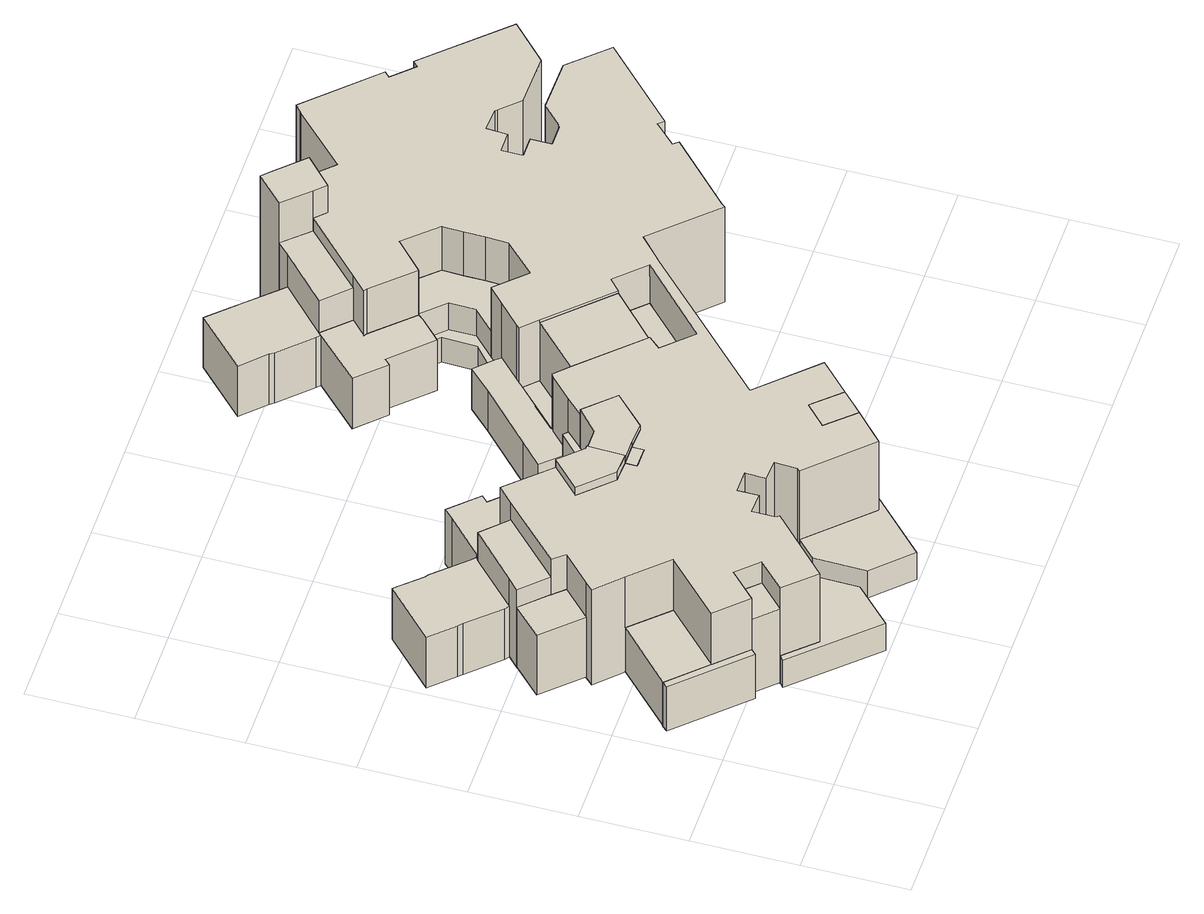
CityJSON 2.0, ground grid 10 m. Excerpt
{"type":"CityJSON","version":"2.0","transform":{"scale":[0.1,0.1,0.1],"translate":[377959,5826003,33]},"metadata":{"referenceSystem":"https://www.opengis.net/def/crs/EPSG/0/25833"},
"CityObjects":{
"building1":{"type":"Building","attributes":{"Gemeindeschluessel":"11000005","BezugspunktDach":"2200","function":"51009_1610","measuredHeight":11.93,"storeysAboveGround":0},"address":[{"country":"Germany","locality":"Berlin"}],"geometry":[{"type":"Solid","lod":"1","boundaries":[[[[0,1,2,3]],[[4,5,6,7]],[[4,7,3,2]],[[5,4,2,1]],[[6,5,1,0]],[[7,6,0,3]]]]}]},
"building2":{"type":"Building","attributes":{"Gemeindeschluessel":"11000005","BezugspunktDach":"2200","function":"51009_1610","measuredHeight":7.71,"storeysAboveGround":0},"address":[{"country":"Germany","locality":"Berlin"}],"geometry":[{"type":"Solid","lod":"1","boundaries":[[[[8,9,10,11,12,13,14,15,16,17]],[[18,19,20,21,22,23,24,25,26,27]],[[18,27,17,16]],[[19,18,16,15]],[[20,19,15,14]],[[21,20,14,13]],[[22,21,13,12]],[[23,22,12,11]],[[24,23,11,10]],[[25,24,10,9]],[[26,25,9,8]],[[27,26,8,17]]]]}]},
"building3":{"type":"Building","attributes":{"name":"Simonshof","Gemeindeschluessel":"11000005","function":"31001_1020"},"address":[{"country":"Germany","locality":"Berlin","thoroughfareNumber":"26 (72)","thoroughfareName":"Schönwalder Allee"}],"children":["building3-1","building3-2","building3-3","building3-4","building3-5","building3-6","building3-7","building3-8","building3-9","building3-10","building3-11","building3-12","building3-13","building3-14","building3-15","building3-16","building3-17","building3-18","building3-19","building3-20","building3-21","building3-22","building3-23"]},
"building3-1":{"type":"BuildingPart","attributes":{"BezugspunktDach":"2200","measuredHeight":12.03,"storeysAboveGround":4},"parents":["building3"],"geometry":[{"type":"MultiSurface","lod":"1","boundaries":[[[28,29,30,31,32,33,34,35,36,37,38,39,40,41,42,43,44,45,46,47,48,49,50,51,52,53,54,55,56,57,58,59,60,61,62,63,64,65,66,67,68,69,70,71,72,73,74,75,76,77,78,79,80,81,82,83,84,85,86,87,88,89,90,91,92,93,94,95,96,97,98,99,100,101,102,103,104,105,106,107,108,109,110,111,112,113,114,115,116,117,118,1,2,119,120,121,122,123,124,125,126,127,128]],[[129,130,131,132,133,134,135,136,137,138,139,140,141,142,143,144,145,146,147,148,149,150,151,152,153,154,155,156,157,158,159,160,161,162,163,164,165,166,167,168,169,170,171,172,173,174,175,176,177,178,179,180,181,182,183,184,185,186,187,188,189,190,191,192,193,194,195,196,197,198,199,200,201,202,203,204,205,206,207,208,209,210,211,212,213,214,215,216,217,218,219,220,221,222,223,224,225,226,227,228,229,230,231]],[[129,231,128,127]],[[232,233,127,126]],[[130,129,234,235]],[[236,232,237,126,125]],[[131,130,235,238]],[[239,240,125,124]],[[241,242,124,123]],[[134,133,243,133,134,244,241,123,122]],[[245,246,244,134,135,134,122,121]],[[136,135,121,27,247]],[[137,136,120,247,248,119]],[[138,137,119,248,4]],[[139,138,2,4,5]],[[140,139,249,5,250]],[[141,140,250,251,117]],[[142,141,251,23]],[[143,142,116,115]],[[252,253,143,144,143,115,114]],[[254,255,252,114,113]],[[144,256,144,145]],[[257,258,259,113,112]],[[145,260,145,146]],[[147,146,261,262,263,264,112,111]],[[148,147,262,265,266,267,111,110]],[[268,266,110,109]],[[149,148,269,265,270]],[[271,272,273,268,109,108]],[[274,150,149,270,275]],[[276,272,108,107]],[[151,150,274,277]],[[278,276,277,279,152,151,107,106]],[[280,281,106,105]],[[153,152,282,279,283]],[[284,285,105,104]],[[286,287,154,155,288,155,154,104,103]],[[289,286,103,102]],[[155,290,155,156]],[[157,156,102,101]],[[291,292,101,100]],[[158,157,293,294]],[[295,291,294,296,159,158,100,99]],[[297,295,296,298,160,159,99,98]],[[299,297,298,300,161,160,98,97]],[[301,299,97,96]],[[162,161,300,302]],[[303,301,304,96,95]],[[163,162,302,305]],[[306,303,307,95,94]],[[164,163,305,308]],[[165,164,94,93],[308,309,310,311]],[[312,310,309,313,166,165,93,92]],[[314,312,92,91]],[[167,166,312,313,315,316]],[[317,318,91,90]],[[169,168,90,168,169,89]],[[169,89,169,170]],[[171,170,88,87]],[[172,171,87,86]],[[173,172,86,85]],[[174,173,85,84]],[[175,174,84,83]],[[176,175,83,82]],[[177,176,82,81]],[[178,177,81,80]],[[179,178,80,79]],[[180,179,79,78]],[[181,180,78,77]],[[182,181,77,76]],[[183,182,76,75]],[[184,183,75,74]],[[185,184,74,73]],[[186,185,73,72]],[[187,186,72,71]],[[188,187,71,70]],[[189,188,70,69]],[[190,189,69,68]],[[191,190,68,67]],[[192,191,67,66]],[[193,192,66,65]],[[194,193,65,64]],[[195,194,64,63]],[[196,195,63,62]],[[197,196,62,61]],[[198,197,61,60]],[[199,198,60,59]],[[200,199,59,58]],[[201,200,58,57]],[[202,201,57,56]],[[203,202,56,55]],[[204,203,55,54]],[[205,204,54,53]],[[206,205,319,320,321,322,323,53,52]],[[207,206,52,51],[320,324,325,321]],[[326,325,51,50]],[[208,207,327,324,328,329]],[[209,208,328,330]],[[210,209,330,331,48]],[[211,210,48,47],[331,332,47,48]],[[333,334,47,46]],[[213,212,213,335,333,336,46,45]],[[214,213,45,44]],[[215,214,44,43]],[[216,215,43,42]],[[217,216,42,41]],[[218,217,41,40]],[[219,218,40,39]],[[220,219,39,38]],[[221,220,38,37]],[[222,221,37,36]],[[337,338,339,340,223,222,36,35]],[[224,223,340,341,342,337,35,34]],[[343,344,345,346,34,33]],[[225,224,341,347]],[[348,344,33,32]],[[226,225,347,349]],[[350,351,348,352,32,31]],[[227,226,349,353]],[[354,355,31,30]],[[228,227,353,356]],[[357,358,354,30,29]],[[229,228,356,359]],[[360,358,359,361,230,229,29,28]],[[231,230,28,128]],[[235,234,233,232]],[[238,235,237,232,236]],[[132,131,240,239]],[[133,132,242,241]],[[241,244,134,133,243]],[[135,134,244,246,245]],[[247,27,121,120]],[[119,248,247,120]],[[4,248,119,2]],[[5,4,2,1]],[[5,249,1,118,250]],[[118,117,251,250]],[[23,251,117,116]],[[144,143,253,252]],[[145,144,256,252,255,254]],[[146,145,260,259,258,257]],[[264,263,262,261]],[[267,266,265,262]],[[270,265,269,266,268]],[[274,275,273,272,271]],[[275,270,268,273,362]],[[277,274,272,276]],[[279,277,276,278]],[[283,279,282,281,280]],[[154,153,285,284]],[[288,155,154,287,286]],[[156,155,290,286,289]],[[294,293,292,291]],[[296,294,291,295]],[[298,296,295,297]],[[300,298,297,299]],[[302,300,299,301]],[[305,302,304,301,303]],[[308,305,307,303,306]],[[310,309,308,311]],[[313,309,310,312]],[[316,315,313,312,314]],[[168,167,318,317]],[[170,169,89,88]],[[323,322,321,320,319]],[[325,324,320,321]],[[329,328,324,327,325,326]],[[330,328,50,49]],[[49,48,331,330]],[[47,332,331,48]],[[212,211,334,333]],[[336,333,335,213,212]],[[340,339,338,337]],[[337,342,341,340]],[[347,341,346,345,344,343]],[[349,347,344,348]],[[353,349,352,348,351,350]],[[356,353,355,354]],[[359,356,354,358,357]],[[361,359,358,360]]]}]},
"building3-2":{"type":"BuildingPart","attributes":{"BezugspunktDach":"2200","measuredHeight":7.57,"storeysAboveGround":4},"parents":["building3"],"geometry":[{"type":"MultiSurface","lod":"1","boundaries":[[[233,232,236,363,364]],[[365,238,235,234,366]],[[365,366,364,363]],[[366,234,233,364]],[[365,363,236,238]],[[235,238,236,232]],[[234,235,367,232,233]]]}]},
"building3-3":{"type":"BuildingPart","attributes":{"BezugspunktDach":"2200","measuredHeight":11.66,"storeysAboveGround":4},"parents":["building3"],"geometry":[{"type":"MultiSurface","lod":"1","boundaries":[[[263,281,280,264]],[[283,279,262,261]],[[285,258,264,280]],[[262,267,368,369,278,279,281,263]],[[283,261,258,285]],[[279,283,370,280,281]],[[371,368,267,262]],[[371,372,369,368]],[[372,279,278,369,373]],[[262,374,263,264,261]]]}]},
"building3-4":{"type":"BuildingPart","attributes":{"BezugspunktDach":"2200","measuredHeight":8.78,"storeysAboveGround":4},"parents":["building3"],"geometry":[{"type":"MultiSurface","lod":"1","boundaries":[[[268,273,272,276,369,368,267,266]],[[262,371,372,277,274,275,270,265]],[[265,266,267,262]],[[371,262,267,368]],[[372,371,368,369]],[[277,279,278,276]],[[369,278,279,372]],[[277,375,276,272,274]],[[275,274,271,272,273]],[[270,275,273,268]],[[265,270,376,268,266]]]}]},
"building3-5":{"type":"BuildingPart","attributes":{"BezugspunktDach":"2200","measuredHeight":12.53,"storeysAboveGround":4},"parents":["building3"],"geometry":[{"type":"MultiSurface","lod":"1","boundaries":[[[377,378,379,380,381,382,383]],[[25,24,23,251,250,5,4]],[[4,383,4,25]],[[24,25,382,381]],[[23,24,381,380]],[[251,117,116,380,379]],[[384,118,117,379,378]],[[1,118,378,377]],[[2,1,5,377,383]],[[25,4,383,382]],[[23,116,117,251]],[[250,251,117,118,384]],[[5,250,118,1]],[[4,5,1,2]]]}]},
"building3-6":{"type":"BuildingPart","attributes":{"BezugspunktDach":"2200","measuredHeight":10.41,"storeysAboveGround":4},"parents":["building3"],"geometry":[{"type":"MultiSurface","lod":"1","boundaries":[[[318,317,385,386,387]],[[388,389,168,167,390]],[[391,392,387,386]],[[389,388,386,385]],[[168,389,168,317]],[[393,314,318,387]],[[390,167,315,394]],[[388,390,392,391]],[[385,317,168,389]],[[395,167,168,396,317,318]],[[394,315,314,393]]]}]},
"building3-7":{"type":"BuildingPart","attributes":{"BezugspunktDach":"2200","measuredHeight":15.37,"storeysAboveGround":4},"parents":["building3"],"geometry":[{"type":"MultiSurface","lod":"1","boundaries":[[[397,398,399,400,401,402]],[[403,404,170,169,168,389]],[[403,389,402,401]],[[404,403,401,400]],[[170,404,400,399]],[[89,88,405,399,398]],[[168,90,89,169,398,397]],[[385,317,397,402]],[[169,170,405,88,89]],[[169,89,90,168]],[[389,168,317,385]]]}]},
"building3-8":{"type":"BuildingPart","attributes":{"BezugspunktDach":"2200","measuredHeight":6.37,"storeysAboveGround":4},"parents":["building3"],"geometry":[{"type":"MultiSurface","lod":"1","boundaries":[[[406,407,408,409,311,310,312,314,393,410,411]],[[412,394,315,313,309,308,413,414,415,416,417]],[[412,417,411,410]],[[394,392,418,410,393]],[[413,308,311,409]],[[414,413,409,408]],[[415,414,408,407]],[[416,415,407,406]],[[417,416,406,411]],[[412,418,392,394]],[[315,394,393,314]],[[313,315,419,314,312]],[[309,313,312,310]],[[309,310,311,308]]]}]},
"building3-9":{"type":"BuildingPart","attributes":{"BezugspunktDach":"2200","measuredHeight":5.74,"storeysAboveGround":4},"parents":["building3"],"geometry":[{"type":"MultiSurface","lod":"1","boundaries":[[[420,253,252,255,421,422,287,286,289,423,424,425,426,427]],[[428,429,430,431,156,155,154,432,433,145,144,143,434,435]],[[428,435,427,426]],[[429,428,426,425]],[[430,429,425,424]],[[431,430,424,423]],[[156,431,423,289]],[[436,284,287,422]],[[259,436,432,422,421]],[[145,433,421,255]],[[434,143,253,420]],[[435,434,420,427]],[[155,156,289,286]],[[155,437,286,287,154]],[[432,154,284,436]],[[433,438,432,436,259]],[[144,145,255,252]],[[143,144,252,253]]]}]},
"building3-10":{"type":"BuildingPart","attributes":{"BezugspunktDach":"2200","measuredHeight":4.32,"storeysAboveGround":4},"parents":["building3"],"geometry":[{"type":"MultiSurface","lod":"1","boundaries":[[[258,285,284,259]],[[154,153,146,145]],[[146,153,283,261]],[[154,432,436,284]],[[145,259,436,439,432]],[[440,153,154,284,285]],[[261,283,285,258]],[[146,258,259,145]]]}]},
"building3-11":{"type":"BuildingPart","attributes":{"BezugspunktDach":"2200","measuredHeight":6.43,"storeysAboveGround":4},"parents":["building3"],"geometry":[{"type":"Solid","lod":"1","boundaries":[[[[291,295,297,299,301,303,306,441,442,292]],[[443,444,308,305,302,300,298,296,294,293]],[[443,293,292,442]],[[444,443,442,441]],[[308,444,441,306]],[[305,308,306,303]],[[305,303,301,302]],[[300,302,301,299]],[[298,300,299,297]],[[296,298,297,295]],[[294,296,295,291]],[[293,294,291,292]]]]}]},
"building3-12":{"type":"BuildingPart","attributes":{"BezugspunktDach":"2200","measuredHeight":5.53,"storeysAboveGround":4},"parents":["building3"],"geometry":[{"type":"MultiSurface","lod":"1","boundaries":[[[354,358,360,445,446]],[[447,361,359,356,448]],[[447,448,446,445]],[[361,447,445,360]],[[448,356,354,356,448,446]],[[361,360,358,359]],[[356,359,358,354]]]}]},
"building3-13":{"type":"BuildingPart","attributes":{"BezugspunktDach":"2200","measuredHeight":12.9,"storeysAboveGround":4},"parents":["building3"],"geometry":[{"type":"MultiSurface","lod":"1","boundaries":[[[449,450,451,452,453,454]],[[27,26,25,4,248,247]],[[121,120,455,454,453]],[[26,27,453,452]],[[25,26,452,451]],[[248,119,2,4,450,449]],[[247,120,119,449,454]],[[27,247,455,120,121]],[[25,382,383,4]],[[4,2,119,248]],[[248,119,120,247]]]}]},
"building3-14":{"type":"BuildingPart","attributes":{"BezugspunktDach":"2200","measuredHeight":3.43,"storeysAboveGround":4},"parents":["building3"],"geometry":[{"type":"Solid","lod":"1","boundaries":[[[[456,457,458,338,337,342,459]],[[341,340,339,460,461,462,463]],[[460,339,338,458]],[[461,460,458,457]],[[462,461,457,456]],[[463,462,456,459]],[[341,463,459,342]],[[340,341,342,337]],[[340,337,338,339]]]]}]},
"building3-15":{"type":"BuildingPart","attributes":{"BezugspunktDach":"2200","measuredHeight":6.78,"storeysAboveGround":4},"parents":["building3"],"geometry":[{"type":"MultiSurface","lod":"1","boundaries":[[[242,241,244,246,464,465,466,467,468,469,470,471]],[[472,473,474,475,476,477,478,135,134,133,132,479]],[[472,480,481,479,471,470]],[[473,472,470,469]],[[474,473,469,468]],[[475,474,468,467]],[[476,475,467,466]],[[477,476,466,465]],[[478,477,465,464]],[[135,478,464,246]],[[479,481,480,472]],[[134,135,246,244]],[[133,134,244,241]],[[133,482,241,242,132]],[[479,132,242,471]]]}]},
"building3-16":{"type":"BuildingPart","attributes":{"BezugspunktDach":"2200","measuredHeight":3.33,"storeysAboveGround":4},"parents":["building3"],"geometry":[{"type":"Solid","lod":"1","boundaries":[[[[483,484,334,333,335,485,486]],[[487,213,212,211,488,489,490]],[[487,490,486,485]],[[213,487,485,335]],[[488,211,334,484]],[[489,488,484,483]],[[490,489,483,486]],[[213,335,333,212]],[[211,212,333,334]]]]}]},
"building3-17":{"type":"BuildingPart","attributes":{"BezugspunktDach":"2200","measuredHeight":3.56,"storeysAboveGround":4},"parents":["building3"],"geometry":[{"type":"MultiSurface","lod":"1","boundaries":[[[325,326,491,492,322,321]],[[319,493,494,328,324,320]],[[493,319,322,492]],[[494,493,492,491]],[[328,494,491,326]],[[320,495,321,322,319]],[[328,326,325,324]],[[324,325,321,320]]]}]},
"building3-18":{"type":"BuildingPart","attributes":{"BezugspunktDach":"2200","measuredHeight":11.96,"storeysAboveGround":4},"parents":["building3"],"geometry":[{"type":"MultiSurface","lod":"1","boundaries":[[[47,50,49,48]],[[330,328,332,331]],[[332,328,50,47]],[[331,48,49,330]],[[496,328,330,49,50]],[[331,332,47,48]]]}]},
"building3-19":{"type":"BuildingPart","attributes":{"BezugspunktDach":"2200","measuredHeight":9.26,"storeysAboveGround":4},"parents":["building3"],"geometry":[{"type":"MultiSurface","lod":"1","boundaries":[[[345,344,348,351]],[[349,347,341,353]],[[353,341,345,351]],[[349,353,497,351,348,498]],[[347,349,348,344]],[[341,347,499,344,345,500]]]}]},
"building3-20":{"type":"BuildingPart","attributes":{"BezugspunktDach":"2200","measuredHeight":5.48,"storeysAboveGround":4},"parents":["building3"],"geometry":[{"type":"Solid","lod":"1","boundaries":[[[[501,355,354,446,502]],[[448,356,353,503,504]],[[448,504,502,446]],[[503,353,355,501]],[[504,503,501,502]],[[356,448,446,354]],[[356,354,355,353]]]]}]},
"building3-21":{"type":"BuildingPart","attributes":{"BezugspunktDach":"2200","measuredHeight":9.8,"storeysAboveGround":4},"parents":["building3"],"geometry":[{"type":"MultiSurface","lod":"1","boundaries":[[[240,239,505,506,507]],[[508,479,132,131,509]],[[508,509,507,506]],[[510,481,511,506,505]],[[242,471,505,239]],[[512,363,236,240,507]],[[509,131,513,238,365]],[[479,508,511,481,510]],[[132,479,471,242]],[[131,132,239,240]],[[365,238,513,236,363,512]]]}]},
"building3-22":{"type":"BuildingPart","attributes":{"BezugspunktDach":"2200","measuredHeight":6.4,"storeysAboveGround":4},"parents":["building3"],"geometry":[{"type":"MultiSurface","lod":"1","boundaries":[[[514,515,516,511,481,480,517,518,519,520,521]],[[522,523,524,525,526,527,528,529,530,531,532]],[[522,532,521,520]],[[523,522,520,519]],[[524,523,519,518]],[[525,524,518,517]],[[526,525,517,480]],[[527,526,480,472,479]],[[528,527,479,508,511]],[[529,528,511,516]],[[530,529,516,515]],[[531,530,515,514]],[[532,531,514,521]],[[479,472,480,481]],[[533,481,511,508,479]]]}]},
"building3-23":{"type":"BuildingPart","attributes":{"BezugspunktDach":"2200","measuredHeight":6.25,"storeysAboveGround":4},"parents":["building3"],"geometry":[{"type":"Solid","lod":"1","boundaries":[[[[534,535,536,418,392,391,537,538,539,540,541]],[[542,543,544,545,388,390,546,547,548,549,550]],[[542,550,541,540]],[[543,542,540,539]],[[544,543,539,538]],[[545,544,538,537]],[[388,545,537,391]],[[546,390,392,394,412,418]],[[547,546,418,536]],[[548,547,536,535]],[[549,548,535,534]],[[550,549,534,541]],[[388,391,392,390]],[[418,412,394,392]]]]}]},
"building4":{"type":"Building","attributes":{"Gemeindeschluessel":"11000005","BezugspunktDach":"2200","function":"51009_1610","measuredHeight":3.09,"storeysAboveGround":0},"address":[{"country":"Germany","locality":"Berlin"}],"geometry":[{"type":"Solid","lod":"1","boundaries":[[[[551,552,553,554,555,556,557,558,559]],[[560,561,413,308,444,443,293,562,563]],[[560,563,559,558]],[[561,560,558,557]],[[413,561,557,556]],[[308,413,556,555]],[[444,308,555,554]],[[443,444,554,553]],[[293,443,553,552]],[[562,293,552,551]],[[563,562,551,559]]]]}]}
},
"vertices":[
[224,239,128],[224,250,128],[204,250,128],[204,239,128],[204,250,9],[224,250,9],[224,239,9],[204,239,9],
[202,285,86],[205,285,86],[227,285,86],[248,304,86],[263,319,86],[259,323,86],[230,296,86],[200,297,86],[187,310,86],[182,306,86],[187,310,9],[200,297,9],[230,296,9],[259,323,9],[263,319,9],[248,304,9],[227,285,9],[205,285,9],[202,285,9],[182,306,9],
[75,211,128],[107,177,128],[55,127,128],[82,99,128],[107,123,128],[126,103,128],[101,79,128],[127,51,128],[183,104,128],[181,107,128],[181,129,128],[201,128,128],[201,148,128],[223,148,128],[222,128,128],[242,127,128],[241,106,128],[239,103,128],[292,48,128],[320,74,128],[296,100,128],[316,119,128],[340,93,128],[368,120,128],[318,172,128],[352,205,128],[376,228,128],[441,291,128],[465,313,128],[520,256,128],[522,259,128],[582,316,128],[578,321,128],[597,340,128],[602,335,128],[673,403,128],[640,438,128],[590,439,128],[572,422,128],[569,420,128],[548,420,128],[548,440,128],[528,440,128],[528,460,128],[548,460,128],[549,480,128],[571,479,128],[573,477,128],[590,459,128],[640,458,128],[675,491,128],[607,563,128],[602,558,128],[583,578,128],[588,583,128],[528,645,128],[523,640,128],[520,638,128],[471,590,128],[448,614,128],[441,607,128],[414,582,128],[404,592,128],[349,539,128],[334,525,128],[337,523,128],[371,487,128],[399,513,128],[427,483,128],[426,463,128],[426,443,128],[425,422,128],[396,394,128],[370,421,128],[355,407,128],[334,387,128],[331,384,128],[345,370,128],[398,315,128],[409,325,128],[435,298,128],[369,235,128],[343,262,128],[353,273,128],[301,327,128],[287,341,128],[284,339,128],[263,319,128],[248,304,128],[274,277,128],[245,249,128],[183,251,128],[155,280,128],[182,306,128],[148,342,128],[145,345,128],[131,331,128],[76,278,128],[86,267,128],[59,241,128],[52,234,128],[59,241,8],[86,267,8],[76,278,8],[131,331,8],[145,345,8],[148,342,8],[182,306,8],[155,280,8],[183,251,8],[204,250,8],[224,250,8],[245,249,8],[274,277,8],[248,304,8],[263,319,8],[284,339,8],[287,341,8],[301,327,8],[353,273,8],[343,262,8],[369,235,8],[435,298,8],[409,325,8],[398,315,8],[345,370,8],[331,384,8],[334,387,8],[355,407,8],[370,421,8],[396,394,8],[425,422,8],[426,443,8],[426,463,8],[427,483,8],[399,513,8],[371,487,8],[337,523,8],[334,525,8],[349,539,8],[404,592,8],[414,582,8],[441,607,8],[448,614,8],[471,590,8],[520,638,8],[523,640,8],[528,645,8],[588,583,8],[583,578,8],[602,558,8],[607,563,8],[675,491,8],[640,458,8],[590,459,8],[573,477,8],[571,479,8],[549,480,8],[548,460,8],[528,460,8],[528,440,8],[548,440,8],[548,420,8],[569,420,8],[572,422,8],[590,439,8],[640,438,8],[673,403,8],[602,335,8],[597,340,8],[578,321,8],[582,316,8],[522,259,8],[520,256,8],[465,313,8],[441,291,8],[376,228,8],[352,205,8],[318,172,8],[368,120,8],[340,93,8],[316,119,8],[296,100,8],[320,74,8],[292,48,8],[239,103,8],[241,106,8],[242,127,8],[222,128,8],[223,148,8],[201,148,8],[201,128,8],[181,129,8],[181,107,8],[183,104,8],[127,51,8],[101,79,8],[126,103,8],[107,123,8],[82,99,8],[55,127,8],[107,177,8],[75,211,8],[52,234,8],[86,267,84],[59,241,84],[59,241,9],[86,267,9],[76,278,84],[86,267,59],[76,278,9],[131,331,106],[76,278,106],[145,345,76],[131,331,76],[145,345,16],[148,342,76],[182,306,37],[182,306,76],[155,280,9],[183,251,9],[224,250,40],[245,249,9],[274,277,9],[284,339,59],[263,319,59],[287,341,44],[287,341,59],[284,339,24],[301,327,44],[301,327,52],[287,341,52],[287,341,19],[301,327,9],[353,273,9],[353,273,125],[301,327,125],[343,262,9],[343,262,80],[353,273,80],[369,235,80],[343,262,62],[369,235,9],[435,298,47],[435,298,80],[402,266,80],[435,298,9],[402,266,9],[409,325,80],[409,325,9],[398,315,80],[398,315,9],[345,370,125],[398,315,125],[398,315,77],[345,370,9],[331,384,52],[345,370,52],[334,387,59],[331,384,59],[334,387,47],[355,407,59],[334,387,34],[396,394,73],[370,421,73],[370,421,9],[396,394,9],[425,422,73],[425,422,9],[426,443,73],[426,443,9],[426,463,73],[426,463,9],[427,483,73],[427,483,9],[399,513,73],[427,483,41],[399,513,9],[371,487,73],[399,513,59],[371,487,9],[337,523,9],[337,523,72],[371,487,72],[334,525,72],[334,525,9],[349,539,72],[349,539,9],[349,539,46],[404,592,112],[349,539,112],[352,205,9],[318,172,9],[318,172,45],[352,205,45],[352,205,11],[368,120,9],[368,120,45],[340,93,45],[368,120,16],[340,93,9],[340,93,23],[316,119,9],[296,100,9],[320,74,9],[292,48,42],[320,74,42],[239,103,42],[292,48,22],[127,51,43],[183,104,43],[183,104,9],[127,51,9],[101,79,9],[101,79,43],[126,103,58],[126,103,102],[101,79,102],[101,79,56],[126,103,9],[107,123,102],[107,123,9],[82,99,58],[82,99,102],[107,123,56],[82,99,9],[55,127,64],[82,99,64],[55,127,9],[107,177,28],[107,177,64],[107,177,9],[75,211,64],[75,211,9],[402,266,75],
[53,302,84],[26,276,84],[53,302,9],[26,276,9],[86,267,65],
[367,286,80],[376,294,80],[345,370,111],[367,286,9],[376,294,9],[376,294,41],[353,273,67],
[409,325,47],[369,235,26],
[224,250,134],[245,249,134],[274,277,134],[248,304,134],[227,285,134],[205,285,134],[204,250,134],[245,249,96],
[382,616,112],[371,605,112],[326,563,112],[371,605,8],[382,616,8],[326,563,8],[371,605,71],[326,563,71],[326,563,72],[326,563,9],[349,539,66],[404,592,68],
[404,592,162],[414,582,162],[441,607,162],[415,634,162],[408,641,162],[382,616,162],[408,641,8],[415,634,8],[441,607,60],
[307,494,72],[312,499,72],[347,463,72],[367,482,72],[324,561,72],[282,520,72],[324,561,9],[367,482,9],[347,463,9],[312,499,9],[307,494,9],[282,520,9],[324,561,71],[349,539,56],
[259,323,59],[287,342,59],[309,363,59],[351,412,59],[335,428,59],[314,407,59],[264,360,59],[243,340,59],[264,360,8],[314,407,8],[335,428,8],[351,412,8],[309,363,8],[287,342,8],[259,323,8],[243,340,8],[309,363,52],[334,387,21],[298,353,8],
[309,363,40],[345,370,48],
[391,466,73],[391,441,73],[391,441,9],[391,466,9],
[24,162,64],[22,161,64],[24,162,9],[22,161,9],
[183,251,138],[204,250,138],[205,285,138],[202,285,138],[182,306,138],[155,280,138],[155,280,84],
[164,3,43],[199,37,43],[200,87,43],[96,75,43],[200,87,9],[199,37,9],[164,3,9],[96,75,9],
[187,310,76],[207,329,76],[172,365,76],[178,371,76],[153,397,76],[144,388,76],[111,356,76],[108,354,76],[111,356,8],[144,388,8],[153,397,8],[178,371,8],[172,365,8],[207,329,8],[187,310,8],[108,354,8],[111,356,71],[108,354,71],[145,345,42],
[253,2,42],[324,70,42],[221,86,42],[220,36,42],[221,86,8],[324,70,8],[253,2,8],[220,36,8],
[344,89,45],[407,148,45],[407,148,9],[344,89,9],[318,172,29],
[340,93,88],
[82,99,63],[107,123,86],[126,103,63],[101,79,61],
[77,94,64],[18,156,64],[77,94,9],[18,156,9],
[108,354,106],[64,312,106],[53,302,106],[64,312,8],[53,302,8],[108,354,36],[64,312,71],[53,302,15],[76,278,46],
[29,348,71],[33,344,71],[60,315,71],[107,360,71],[80,389,71],[76,392,71],[55,415,71],[8,370,71],[55,415,7],[76,392,7],[80,389,7],[107,360,7],[111,356,7],[108,354,7],[64,312,7],[60,315,7],[33,344,7],[29,348,7],[8,370,7],[108,354,50],
[290,597,71],[293,593,71],[321,564,71],[367,609,71],[340,638,71],[337,641,71],[315,664,71],[268,619,71],[315,664,8],[337,641,8],[340,638,8],[367,609,8],[324,561,8],[321,564,8],[293,593,8],[290,597,8],[268,619,8],
[355,407,40],[370,421,40],[391,441,40],[391,466,40],[371,487,40],[367,482,40],[380,469,40],[379,436,40],[351,412,40],[379,436,9],[380,469,9],[355,407,9],[351,412,9]
]}
